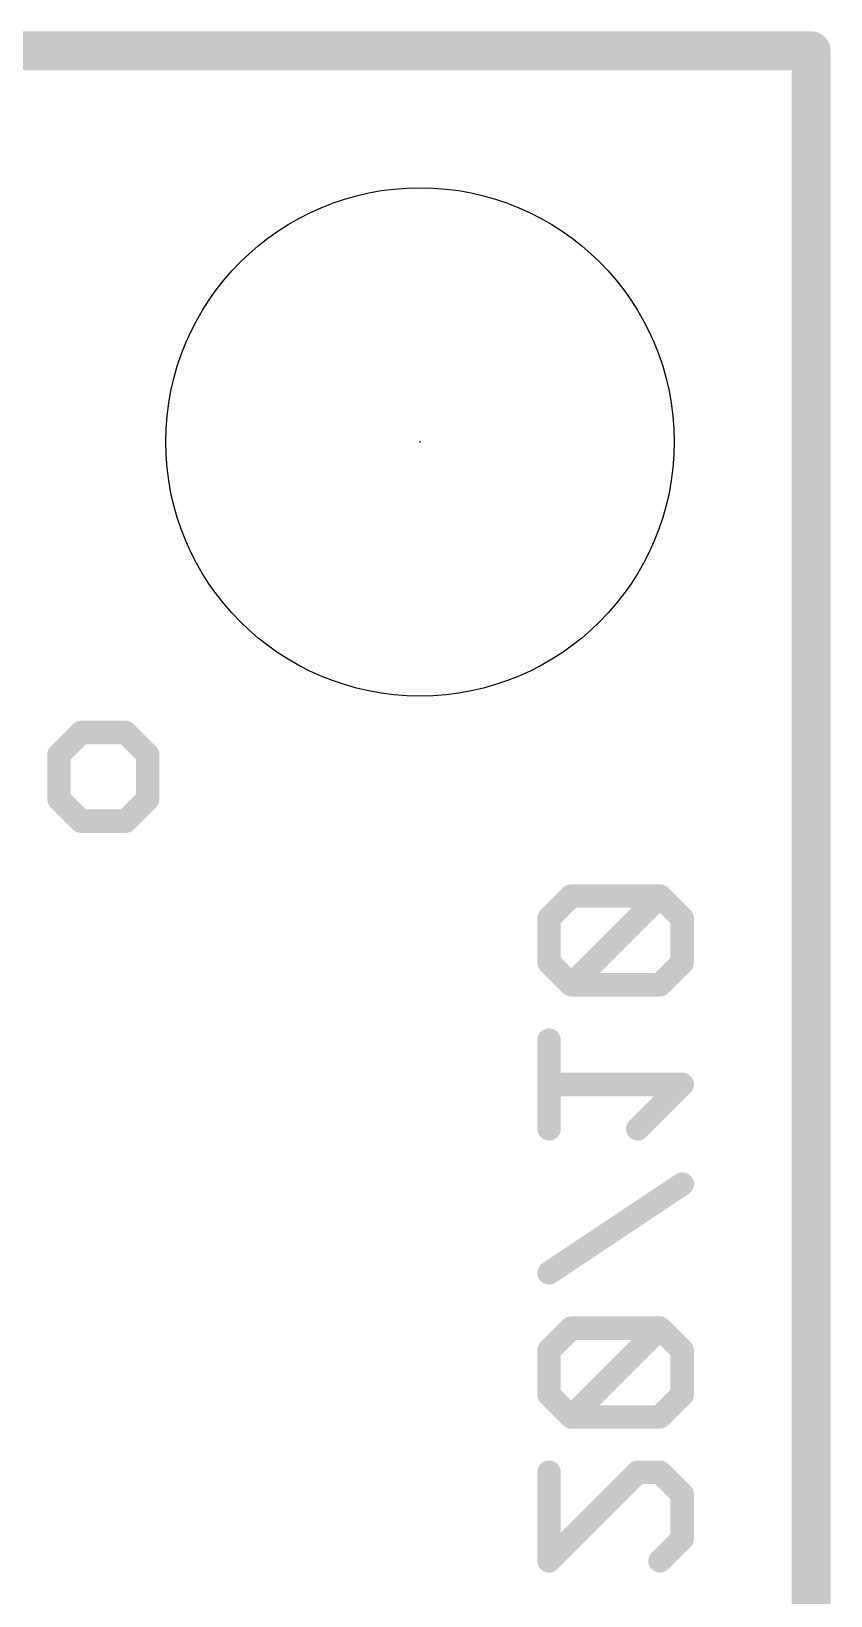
# Model space of a CAD drawing. Extents: x -3.8 to 20.4, y -39.4 to 28.1.
# Drawn here: x 15.26 to 20.45, y 17.91 to 28.07 of the extents above; entities that cross this region are included whole.
import ezdxf

# ---------------------------------------------------------------- set-up
doc = ezdxf.new("R2010")
doc.units = 0
for name, color, linetype in [('1', 12, 'CONTINUOUS'), ('16', 132, 'CONTINUOUS'), ('20', 53, 'CONTINUOUS'), ('21', 41, 'CONTINUOUS'), ('23', 53, 'CONTINUOUS')]:
    doc.layers.add(name, color=color, linetype=linetype)

msp = doc.modelspace()

# ---------------------------------------------------------------- linework, layer by layer
at = {"layer": '1', "const_width": 0.254}
for points in [[(0, 27.94), (20.32, 27.94)], [(20.32, 27.94), (20.32, 0)]]:
    msp.add_lwpolyline(points, dxfattribs=at)
at = {"layer": '1', "const_width": 0.127}
for points in [[(20.3835, 27.94, 1), (20.2565, 27.94)], [(20.32, 27.8765, 1), (20.32, 28.0035)]]:
    msp.add_lwpolyline(points, format="xyb", dxfattribs=at)
at = {"layer": '16'}
for points, const_width in [([(0, 27.94), (20.32, 27.94)], 0.254), ([(20.32, 27.94), (20.32, 0)], 0.254), ([(18.7623, 22.4499), (18.6182, 22.3058)], 0.1524), ([(19.3385, 22.4499), (18.7623, 22.4499)], 0.1524), ([(18.7623, 21.8737), (19.3385, 22.4499)], 0.1524), ([(19.4825, 22.3058), (19.3385, 22.4499)], 0.1524), ([(18.6182, 22.3058), (18.6182, 22.0177)], 0.1524), ([(19.4825, 22.0177), (19.4825, 22.3058)], 0.1524), ([(18.6182, 22.0177), (18.7623, 21.8737)], 0.1524), ([(19.3385, 21.8737), (19.4825, 22.0177)], 0.1524), ([(18.7623, 21.8737), (19.3385, 21.8737)], 0.1524), ([(18.6182, 20.9382), (18.6182, 21.5144)], 0.1524), ([(19.4825, 21.2263), (18.6182, 21.2263)], 0.1524), ([(19.1944, 20.9382), (19.4825, 21.2263)], 0.1524), ([(18.6182, 20.0026), (19.4825, 20.5789)], 0.1524), ([(18.7623, 19.6433), (18.6182, 19.4993)], 0.1524), ([(19.3385, 19.6433), (18.7623, 19.6433)], 0.1524), ([(18.7623, 19.0671), (19.3385, 19.6433)], 0.1524), ([(19.4825, 19.4993), (19.3385, 19.6433)], 0.1524), ([(18.6182, 19.4993), (18.6182, 19.2112)], 0.1524), ([(19.4825, 19.2112), (19.4825, 19.4993)], 0.1524), ([(18.6182, 19.2112), (18.7623, 19.0671)], 0.1524), ([(19.3385, 19.0671), (19.4825, 19.2112)], 0.1524), ([(18.7623, 19.0671), (19.3385, 19.0671)], 0.1524), ([(18.6182, 18.7078), (18.6182, 18.1316)], 0.1524), ([(18.6182, 18.1316), (19.1944, 18.7078)], 0.1524), ([(19.1944, 18.7078), (19.3385, 18.7078)], 0.1524), ([(19.3385, 18.7078), (19.4825, 18.5638)], 0.1524), ([(19.4825, 18.5638), (19.4825, 18.2757)], 0.1524), ([(19.4825, 18.2757), (19.3385, 18.1316)], 0.1524)]:
    msp.add_lwpolyline(points, dxfattribs=dict(at, const_width=const_width))
for points, const_width in [([(20.3835, 27.94, 1), (20.2565, 27.94)], 0.127), ([(20.32, 27.8765, 1), (20.32, 28.0035)], 0.127), ([(18.7623, 22.488, 1), (18.7623, 22.4118)], 0.0762), ([(18.7892, 22.423, 1), (18.7353, 22.4768)], 0.0762), ([(19.3654, 22.4768, 1), (19.3115, 22.423)], 0.0762), ([(19.3654, 22.423, 1), (19.3115, 22.4768)], 0.0762), ([(19.3385, 22.4118, 1), (19.3385, 22.488)], 0.0762), ([(18.6563, 22.3058, 1), (18.5801, 22.3058)], 0.0762), ([(18.5913, 22.3328, 1), (18.6451, 22.2789)], 0.0762), ([(19.5206, 22.3058, 1), (19.4444, 22.3058)], 0.0762), ([(19.4556, 22.2789, 1), (19.5095, 22.3328)], 0.0762), ([(18.6451, 22.0447, 1), (18.5913, 21.9908)], 0.0762), ([(18.5801, 22.0177, 1), (18.6563, 22.0177)], 0.0762), ([(19.4444, 22.0177, 1), (19.5206, 22.0177)], 0.0762), ([(19.5095, 21.9908, 1), (19.4556, 22.0447)], 0.0762), ([(18.7623, 21.9118, 1), (18.7623, 21.8356)], 0.0762), ([(19.3385, 21.8356, 1), (19.3385, 21.9118)], 0.0762), ([(18.7353, 21.9006, 1), (18.7892, 21.8467)], 0.0762), ([(18.7353, 21.8467, 1), (18.7892, 21.9006)], 0.0762), ([(19.3115, 21.9006, 1), (19.3654, 21.8467)], 0.0762), ([(18.6563, 21.5144, 1), (18.5801, 21.5144)], 0.0762), ([(18.6182, 21.2644, 1), (18.6182, 21.1882)], 0.0762), ([(19.5095, 21.1993, 1), (19.4556, 21.2532)], 0.0762), ([(19.4825, 21.1882, 1), (19.4825, 21.2644)], 0.0762), ([(18.5801, 20.9382, 1), (18.6563, 20.9382)], 0.0762), ([(19.1675, 20.9651, 1), (19.2214, 20.9112)], 0.0762), ([(19.5037, 20.5472, 1), (19.4614, 20.6106)], 0.0762), ([(18.5971, 20.0343, 1), (18.6393, 19.9709)], 0.0762), ([(18.7623, 19.6814, 1), (18.7623, 19.6052)], 0.0762), ([(18.7892, 19.6164, 1), (18.7353, 19.6703)], 0.0762), ([(19.3654, 19.6703, 1), (19.3115, 19.6164)], 0.0762), ([(19.3654, 19.6164, 1), (19.3115, 19.6703)], 0.0762), ([(19.3385, 19.6052, 1), (19.3385, 19.6814)], 0.0762), ([(18.6563, 19.4993, 1), (18.5801, 19.4993)], 0.0762), ([(18.5913, 19.5262, 1), (18.6451, 19.4723)], 0.0762), ([(19.5206, 19.4993, 1), (19.4444, 19.4993)], 0.0762), ([(19.4556, 19.4723, 1), (19.5095, 19.5262)], 0.0762), ([(18.6451, 19.2381, 1), (18.5913, 19.1842)], 0.0762), ([(18.5801, 19.2112, 1), (18.6563, 19.2112)], 0.0762), ([(19.4444, 19.2112, 1), (19.5206, 19.2112)], 0.0762), ([(19.5095, 19.1842, 1), (19.4556, 19.2381)], 0.0762), ([(18.7353, 19.0941, 1), (18.7892, 19.0402)], 0.0762), ([(18.7623, 19.1052, 1), (18.7623, 19.029)], 0.0762), ([(18.7353, 19.0402, 1), (18.7892, 19.0941)], 0.0762), ([(19.3115, 19.0941, 1), (19.3654, 19.0402)], 0.0762), ([(19.3385, 19.029, 1), (19.3385, 19.1052)], 0.0762), ([(18.6563, 18.7078, 1), (18.5801, 18.7078)], 0.0762), ([(19.1944, 18.7459, 1), (19.1944, 18.6697)], 0.0762), ([(19.2214, 18.6809, 1), (19.1675, 18.7348)], 0.0762), ([(19.3654, 18.7348, 1), (19.3115, 18.6809)], 0.0762), ([(19.3385, 18.6697, 1), (19.3385, 18.7459)], 0.0762), ([(19.5206, 18.5638, 1), (19.4444, 18.5638)], 0.0762), ([(19.4556, 18.5368, 1), (19.5095, 18.5907)], 0.0762), ([(19.4444, 18.2757, 1), (19.5206, 18.2757)], 0.0762), ([(19.5095, 18.2487, 1), (19.4556, 18.3026)], 0.0762), ([(18.5913, 18.1585, 1), (18.6451, 18.1047)], 0.0762), ([(19.3115, 18.1585, 1), (19.3654, 18.1047)], 0.0762), ([(18.5801, 18.1316, 1), (18.6563, 18.1316)], 0.0762)]:
    msp.add_lwpolyline(points, format="xyb", dxfattribs=dict(at, const_width=const_width))
at = {"layer": '20', "const_width": 0.254}
for points in [[(0, 27.94), (20.32, 27.94)], [(20.32, 27.94), (20.32, 0)]]:
    msp.add_lwpolyline(points, dxfattribs=at)
at = {"layer": '20', "const_width": 0.127}
for points in [[(20.3835, 27.94, 1), (20.2565, 27.94)], [(20.32, 27.8765, 1), (20.32, 28.0035)]]:
    msp.add_lwpolyline(points, format="xyb", dxfattribs=at)
at = {"layer": '20'}
msp.add_circle((17.78, 25.4), 1.651, dxfattribs=at)
at = {"layer": '21', "const_width": 0.1524}
for points in [[(15.5796, 23.5124), (15.4356, 23.3684)], [(15.8678, 23.5124), (15.5796, 23.5124)], [(16.0118, 23.3684), (15.8678, 23.5124)], [(15.4356, 23.3684), (15.4356, 23.0803)], [(16.0118, 23.0803), (16.0118, 23.3684)], [(15.4356, 23.0803), (15.5796, 22.9362)], [(15.8678, 22.9362), (16.0118, 23.0803)], [(15.5796, 22.9362), (15.8678, 22.9362)]]:
    msp.add_lwpolyline(points, dxfattribs=at)
at = {"layer": '21', "const_width": 0.0762}
for points in [[(15.5796, 23.5505, 1), (15.5796, 23.4743)], [(15.6066, 23.4855, 1), (15.5527, 23.5394)], [(15.8947, 23.5394, 1), (15.8408, 23.4855)], [(15.8678, 23.4743, 1), (15.8678, 23.5505)], [(15.4086, 23.3953, 1), (15.4625, 23.3414)], [(15.4737, 23.3684, 1), (15.3975, 23.3684)], [(16.0499, 23.3684, 1), (15.9737, 23.3684)], [(15.9849, 23.3414, 1), (16.0388, 23.3953)], [(15.4625, 23.1072, 1), (15.4086, 23.0533)], [(15.3975, 23.0803, 1), (15.4737, 23.0803)], [(15.9737, 23.0803, 1), (16.0499, 23.0803)], [(16.0388, 23.0533, 1), (15.9849, 23.1072)], [(15.5796, 22.9743, 1), (15.5796, 22.8981)], [(15.5527, 22.9093, 1), (15.6066, 22.9631)], [(15.8408, 22.9631, 1), (15.8947, 22.9093)], [(15.8678, 22.8981, 1), (15.8678, 22.9743)]]:
    msp.add_lwpolyline(points, format="xyb", dxfattribs=at)
at = {"layer": '23'}
msp.add_point((17.78, 25.4), dxfattribs=at)

doc.saveas('drawing.dxf')
